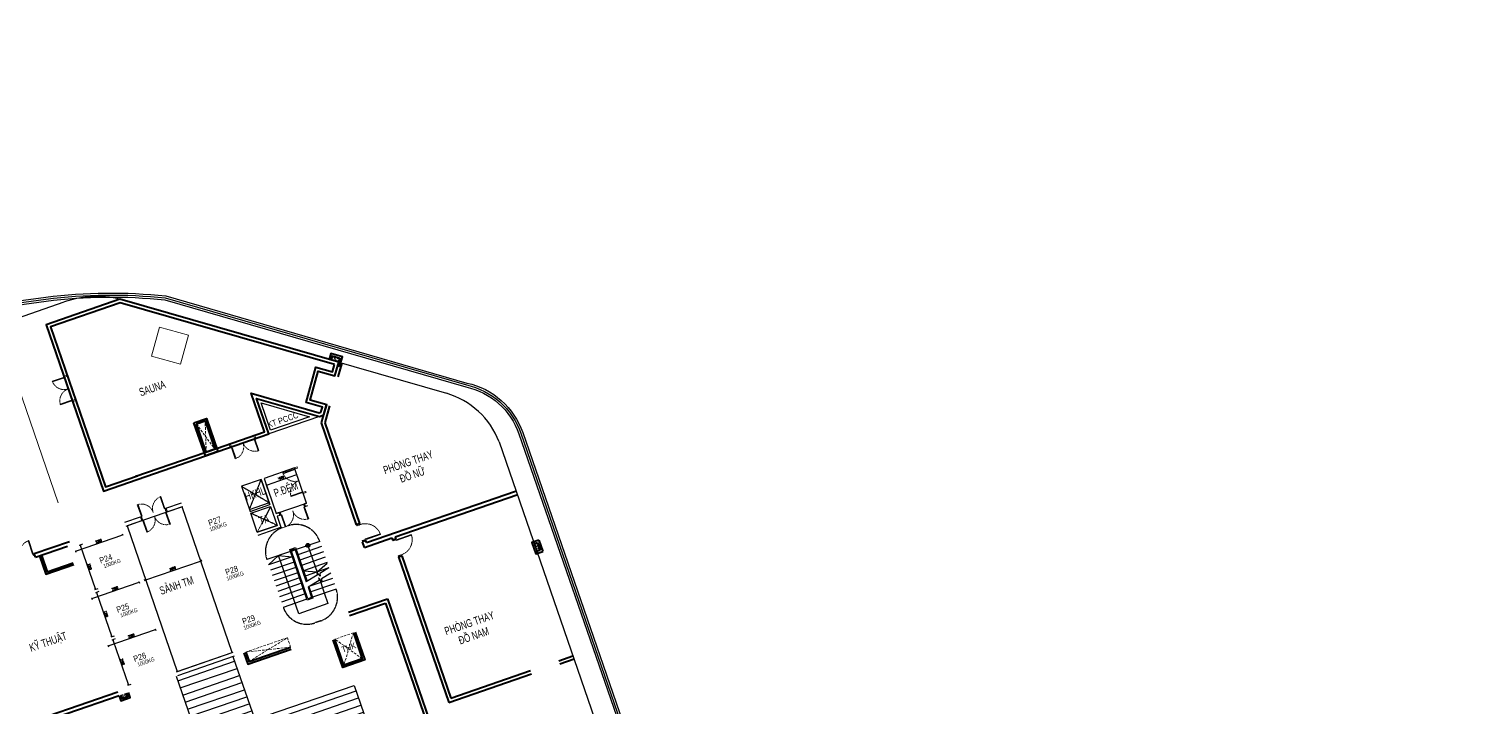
# Model space of a CAD drawing. Header units: millimetres. Extents: x -361611864 to 361244677, y -284134798 to 284403648.
# Drawn here: x -70838 to 1459, y 34845 to 68711 of the extents above; entities that cross this region are included whole.
import ezdxf
from ezdxf.enums import TextEntityAlignment as Align
from ezdxf.xclip import XClip

# ---------------------------------------------------------------- set-up
doc = ezdxf.new("R2010")
doc.units = ezdxf.units.MM
doc.header["$MEASUREMENT"] = 0
doc.header["$XCLIPFRAME"] = 0
for name, pattern in [('HIDDEN', [0.375, 0.25, -0.125]), ('HIDDEN2', [0.1875, 0.125, -0.0625]), ('Xref_ST_MBDV Cot vach 30.7.2022$0$HIDDEN', [0.375, 0.25, -0.125]), ('Xref_ST_MBDV Cot vach 30.7.2022$0$HIDDEN2', [0.1875, 0.125, -0.0625])]:
    doc.linetypes.add(name, pattern=pattern)
doc.layers.add('A-COLUMN UPDATE', color=7, linetype='Continuous', true_color=0xff1f1f)
doc.layers.add('Xref_ST_MBDV Cot vach 30.7.2022$0$Xref_ST_MBDV Cot vach 30.7.2022|Xref_ST_MBDV Cot vach 30.7.2022|Xref_ST_MBDV Cot vach 30.7.2022|Xref_ST_MBDV Cot vach 30.7.2022|A-REVCLOUD', color=7, linetype='Continuous', true_color=0xfa291e)
for name, color, linetype in [('A-FURNITURE', 251, 'Continuous'), ('A-GLAZ', 135, 'Continuous'), ('A-WALL-PATT', 251, 'Continuous'), ('KT-Text', 7, 'Continuous'), ('KTV-KT-CUA DI', 5, 'Continuous'), ('TNG', 50, 'Continuous'), ('Xref_ST_MBDV Cot vach 30.7.2022$0$A-FLOR-STRS-ARROW', 8, 'Continuous'), ('Xref_ST_MBDV Cot vach 30.7.2022$0$KT-Khuat', 9, 'Xref_ST_MBDV Cot vach 30.7.2022$0$HIDDEN'), ('Xref_ST_MBDV Cot vach 30.7.2022$0$KT-Net manh', 139, 'Continuous'), ('Xref_ST_MBDV Cot vach 30.7.2022$0$KT-Text', 7, 'Continuous'), ('Xref_ST_MBDV Cot vach 30.7.2022$0$KT-Thay', 7, 'Continuous'), ('Xref_ST_MBDV Cot vach 30.7.2022$0$KT-Tuong', 1, 'Continuous'), ('Xref_ST_MBDV Cot vach 30.7.2022$0$Xref_ST_MBDV Cot vach 30.7.2022|Xref_ST_MBDV Cot vach 30.7.2022|Xref_ST_MBDV Cot vach 30.7.2022|Xref_ST_MBDV Cot vach 30.7.2022|A-FLOR-STRS', 1, 'Continuous')]:
    doc.layers.add(name, color=color, linetype=linetype)
for name, color, linetype, lineweight in [('KT-Kich thuoc', 159, 'Continuous', 18), ('KT-lomo nuoc', 3, 'HIDDEN', 5), ('KT-Net cat', 1, 'Continuous', 40), ('KT-Net cua', 87, 'Continuous', 9), ('SPE-MEP-HVAC', 140, 'Continuous', 0), ('Xref_ST_MBDV Cot vach 30.7.2022$0$CUA', 37, 'Continuous', 13), ('Xref_ST_MBDV Cot vach 30.7.2022$0$Xref_ST_MBDV Cot vach 30.7.2022|Xref_ST_MBDV Cot vach 30.7.2022|Xref_ST_MBDV Cot vach 30.7.2022|Xref_ST_MBDV Cot vach 30.7.2022|00_duong_QH', 7, 'Continuous', 9)]:
    doc.layers.add(name, color=color, linetype=linetype, lineweight=lineweight)
doc.styles.add('Arial', font='arial.ttf', dxfattribs={"width": 0.7})
doc.styles.add('Xref_ST_MBDV Cot vach 30.7.2022$0$Arial', font='arial.ttf', dxfattribs={"width": 0.7})
doc.styles.add('Xref_ST_MBDV Cot vach 30.7.2022$0$xref.N.Cot vach tang N2$0$DIM', font='vnsimli.shx', dxfattribs={"width": 0.7})
doc.dimstyles.new('Xref_ST_MBDV Cot vach 30.7.2022$0$xref.N.Cot vach tang N2$0$CCU 1-100 A1', dxfattribs={"dimscale": 100, "dimtxt": 2.2, "dimasz": 1, "dimexe": 1, "dimexo": 0, "dimgap": 1, "dimtad": 1, "dimdec": 0, "dimdsep": 46, "dimtxsty": 'Xref_ST_MBDV Cot vach 30.7.2022$0$xref.N.Cot vach tang N2$0$DIM', "dimblk1": 'Xref_ST_MBDV Cot vach 30.7.2022$0$xref.N.Cot vach tang N2$0$_ARCHTICK', "dimblk2": 'Xref_ST_MBDV Cot vach 30.7.2022$0$xref.N.Cot vach tang N2$0$_ARCHTICK', "dimsah": 1, "dimcen": 0, "dimdle": 1, "dimclrd": 256, "dimclre": 256, "dimclrt": 31, "dimadec": 0, "dimazin": 0, "dimtfac": 1, "dimtdec": 0, "dimtix": 1, "dimtmove": 2, "dimatfit": 3, "dimldrblk": 'Xref_ST_MBDV Cot vach 30.7.2022$0$xref.N.Cot vach tang N2$0$_ARCHTICK', "dimfxl": 8, "dimtolj": 1, "dimarcsym": 0})

# ---------------------------------------------------------------- blocks, each defined once
blk = doc.blocks.new('Xref_ST_MBDV Cot vach 30.7.2022$0$xref.N.Cot vach tang N2$0$_Open90')
at = {"color": 0, "linetype": 'ByBlock', "lineweight": -2}
for p, q in [((0, 0), (-1, 0)), ((-0.5, 0.5), (0, 0)), ((0, 0), (-0.5, -0.5))]:
    blk.add_line(p, q, dxfattribs=at)
blk = doc.blocks.new('*D159')
at = {"layer": 'Defpoints', "color": 5, "transparency": 16777216}
for p, q in [((-58917, 45947), (-57499, 46437)), ((-57382, 46253), (-57468, 46500)), ((-58895, 45731), (-58980, 45978))]:
    blk.add_line(p, q, dxfattribs=at)
at = {"layer": 'Defpoints', "color": 0, "transparency": 16777216}
for p in [(-57451, 46453), (-58895, 45731), (-57382, 46253)]:
    blk.add_point(p, dxfattribs=at)
at = {"layer": 'Defpoints', "color": 5, "transparency": 16777216, "xscale": 50, "yscale": 50, "zscale": 50}
for p, rotation in [((-57451, 46453), 19.04713795298989), ((-58964, 45931), 199.0471379529899)]:
    blk.add_blockref('Xref_ST_MBDV Cot vach 30.7.2022$0$xref.N.Cot vach tang N2$0$_Open90', p, dxfattribs=dict(at, rotation=rotation))
at = {"layer": 'Defpoints', "color": 5, "transparency": 16777216, "insert": (-58242, 46291), "char_height": 110, "attachment_point": 5, "rotation": 19.04714, "style": 'Xref_ST_MBDV Cot vach 30.7.2022$0$xref.N.Cot vach tang N2$0$DIM'}
blk.add_mtext('\\A1;1600', dxfattribs=at)
blk = doc.blocks.new('Xref_ST_MBDV Cot vach 30.7.2022$0$xref.N.Cot vach tang N2$0$_ARCHTICK')
at = {"color": 0, "linetype": 'ByBlock', "const_width": 0.15}
blk.add_lwpolyline([(-0.5, -0.5), (0.5, 0.5)], dxfattribs=at)
blk = doc.blocks.new('*U67')
for p, q in [((-1260, 525), (-1300, 525)), ((-1260, 100), (-1300, 100)), ((-1280, 100), (-1280, 525)), ((-90, 525), (-50, 525)), ((-90, 100), (-50, 100)), ((-70, 100), (-70, 525))]:
    blk.add_line(p, q)
for points in [[(-1350, -150), (-1290, -150), (-1290, -40), (-1300, -40), (-1300, 0), (-1350, 0)], [(-1300, 0), (-1260, 0), (-1260, 625), (-1300, 625)], [(-50, 0), (-90, 0), (-90, 625), (-50, 625)], [(0, -150), (-60, -150), (-60, -40), (-50, -40), (-50, 0), (0, 0)]]:
    blk.add_lwpolyline(points, close=True)
at = {"linetype": 'Xref_ST_MBDV Cot vach 30.7.2022$0$HIDDEN2'}
for centre, start, end in [((-1300, 0), 0, 89.99996), ((-50, 0), 90.00004, 180)]:
    blk.add_arc(centre, 625, start, end, dxfattribs=at)
blk = doc.blocks.new('*U68')
for p, q in [((-1260, 525), (-1300, 525)), ((-1260, 100), (-1300, 100)), ((-1280, 100), (-1280, 525)), ((-90, 525), (-50, 525)), ((-90, 100), (-50, 100)), ((-70, 100), (-70, 525))]:
    blk.add_line(p, q)
for points in [[(-1350, -100), (-1290, -100), (-1290, -40), (-1300, -40), (-1300, 0), (-1350, 0)], [(-1300, 0), (-1260, 0), (-1260, 625), (-1300, 625)], [(-50, 0), (-90, 0), (-90, 625), (-50, 625)], [(0, -100), (-60, -100), (-60, -40), (-50, -40), (-50, 0), (0, 0)]]:
    blk.add_lwpolyline(points, close=True)
at = {"linetype": 'Xref_ST_MBDV Cot vach 30.7.2022$0$HIDDEN2'}
for centre, start, end in [((-1300, 0), 0, 89.99996), ((-50, 0), 90.00004, 180)]:
    blk.add_arc(centre, 625, start, end, dxfattribs=at)
blk = doc.blocks.new('*D166')
at = {"layer": 'Defpoints', "color": 5, "transparency": 16777216}
for p, q in [((-68159, 42974), (-68326, 42917)), ((-68263, 42886), (-67528, 40759)), ((-67393, 40753), (-67559, 40695))]:
    blk.add_line(p, q, dxfattribs=at)
at = {"layer": 'Defpoints', "color": 0, "transparency": 16777216}
for p in [(-68159, 42974), (-67512, 40712), (-67393, 40753)]:
    blk.add_point(p, dxfattribs=at)
at = {"layer": 'Defpoints', "color": 5, "transparency": 16777216, "xscale": 50, "yscale": 50, "zscale": 50}
for p, rotation in [((-68279, 42933), 109.0471379530743), ((-67512, 40712), 289.0471379530744)]:
    blk.add_blockref('Xref_ST_MBDV Cot vach 30.7.2022$0$xref.N.Cot vach tang N2$0$_Open90', p, dxfattribs=dict(at, rotation=rotation))
at = {"layer": 'Defpoints', "color": 5, "transparency": 16777216, "insert": (-67796, 41856), "char_height": 110, "attachment_point": 5, "rotation": 289.04714, "style": 'Xref_ST_MBDV Cot vach 30.7.2022$0$xref.N.Cot vach tang N2$0$DIM'}
blk.add_mtext('\\A1;2350', dxfattribs=at)
blk = doc.blocks.new('*D167')
at = {"layer": 'Defpoints', "color": 5, "transparency": 16777216}
for p, q in [((-68460, 42640), (-66191, 43423)), ((-66144, 43439), (-66160, 43487)), ((-68507, 42623), (-68491, 42576))]:
    blk.add_line(p, q, dxfattribs=at)
at = {"layer": 'Defpoints', "color": 0, "transparency": 16777216}
for p in [(-66144, 43439), (-66144, 43439), (-68507, 42623)]:
    blk.add_point(p, dxfattribs=at)
at = {"layer": 'Defpoints', "color": 5, "transparency": 16777216, "xscale": 50, "yscale": 50, "zscale": 50}
for p, rotation in [((-66144, 43439), 19.04713795307702), ((-68507, 42623), 199.047137953077)]:
    blk.add_blockref('Xref_ST_MBDV Cot vach 30.7.2022$0$xref.N.Cot vach tang N2$0$_Open90', p, dxfattribs=dict(at, rotation=rotation))
at = {"layer": 'Defpoints', "color": 5, "transparency": 16777216, "insert": (-67360, 43131), "char_height": 110, "attachment_point": 5, "rotation": 19.04714, "style": 'Xref_ST_MBDV Cot vach 30.7.2022$0$xref.N.Cot vach tang N2$0$DIM'}
blk.add_mtext('\\A1;2500', dxfattribs=at)
blk = doc.blocks.new('*D182')
at = {"layer": 'Defpoints', "color": 5, "transparency": 16777216}
for p, q in [((-67344, 40611), (-67510, 40553)), ((-67447, 40522), (-66713, 38396)), ((-66577, 38390), (-66743, 38332))]:
    blk.add_line(p, q, dxfattribs=at)
at = {"layer": 'Defpoints', "color": 0, "transparency": 16777216}
for p in [(-67344, 40611), (-66696, 38348), (-66577, 38390)]:
    blk.add_point(p, dxfattribs=at)
at = {"layer": 'Defpoints', "color": 5, "transparency": 16777216, "xscale": 50, "yscale": 50, "zscale": 50}
for p, rotation in [((-67463, 40570), 109.0471379530743), ((-66696, 38348), 289.0471379530744)]:
    blk.add_blockref('Xref_ST_MBDV Cot vach 30.7.2022$0$xref.N.Cot vach tang N2$0$_Open90', p, dxfattribs=dict(at, rotation=rotation))
at = {"layer": 'Defpoints', "color": 5, "transparency": 16777216, "insert": (-66980, 39493), "char_height": 110, "attachment_point": 5, "rotation": 289.04714, "style": 'Xref_ST_MBDV Cot vach 30.7.2022$0$xref.N.Cot vach tang N2$0$DIM'}
blk.add_mtext('\\A1;2350', dxfattribs=at)
blk = doc.blocks.new('*D183')
at = {"layer": 'Defpoints', "color": 5, "transparency": 16777216}
for p, q in [((-67644, 40277), (-65375, 41060)), ((-65328, 41076), (-65312, 41029)), ((-67691, 40260), (-67675, 40213))]:
    blk.add_line(p, q, dxfattribs=at)
at = {"layer": 'Defpoints', "color": 0, "transparency": 16777216}
for p in [(-65328, 41076), (-65328, 41076), (-67691, 40260)]:
    blk.add_point(p, dxfattribs=at)
at = {"layer": 'Defpoints', "color": 5, "transparency": 16777216, "xscale": 50, "yscale": 50, "zscale": 50}
for p, rotation in [((-65328, 41076), 19.04713795307702), ((-67691, 40260), 199.047137953077)]:
    blk.add_blockref('Xref_ST_MBDV Cot vach 30.7.2022$0$xref.N.Cot vach tang N2$0$_Open90', p, dxfattribs=dict(at, rotation=rotation))
at = {"layer": 'Defpoints', "color": 5, "transparency": 16777216, "insert": (-66544, 40767), "char_height": 110, "attachment_point": 5, "rotation": 19.04714, "style": 'Xref_ST_MBDV Cot vach 30.7.2022$0$xref.N.Cot vach tang N2$0$DIM'}
blk.add_mtext('\\A1;2500', dxfattribs=at)
blk = doc.blocks.new('*D184')
at = {"layer": 'Defpoints', "color": 5, "transparency": 16777216}
for p, q in [((-66528, 38248), (-66695, 38190)), ((-66631, 38159), (-65880, 35985)), ((-65745, 35979), (-65911, 35922))]:
    blk.add_line(p, q, dxfattribs=at)
at = {"layer": 'Defpoints', "color": 0, "transparency": 16777216}
for p in [(-66528, 38248), (-65864, 35938), (-65745, 35979)]:
    blk.add_point(p, dxfattribs=at)
at = {"layer": 'Defpoints', "color": 5, "transparency": 16777216, "xscale": 50, "yscale": 50, "zscale": 50}
for p, rotation in [((-66647, 38207), 109.0471379530744), ((-65864, 35938), 289.0471379530744)]:
    blk.add_blockref('Xref_ST_MBDV Cot vach 30.7.2022$0$xref.N.Cot vach tang N2$0$_Open90', p, dxfattribs=dict(at, rotation=rotation))
at = {"layer": 'Defpoints', "color": 5, "transparency": 16777216, "insert": (-66156, 37107), "char_height": 110, "attachment_point": 5, "rotation": 289.04714, "style": 'Xref_ST_MBDV Cot vach 30.7.2022$0$xref.N.Cot vach tang N2$0$DIM'}
blk.add_mtext('\\A1;2400', dxfattribs=at)
blk = doc.blocks.new('*D185')
at = {"layer": 'Defpoints', "color": 5, "transparency": 16777216}
for p, q in [((-66828, 37913), (-64559, 38697)), ((-64512, 38713), (-64496, 38666)), ((-66875, 37897), (-66859, 37850))]:
    blk.add_line(p, q, dxfattribs=at)
at = {"layer": 'Defpoints', "color": 0, "transparency": 16777216}
for p in [(-64512, 38713), (-64512, 38713), (-66875, 37897)]:
    blk.add_point(p, dxfattribs=at)
at = {"layer": 'Defpoints', "color": 5, "transparency": 16777216, "xscale": 50, "yscale": 50, "zscale": 50}
for p, rotation in [((-64512, 38713), 19.04713795307691), ((-66875, 37897), 199.0471379530769)]:
    blk.add_blockref('Xref_ST_MBDV Cot vach 30.7.2022$0$xref.N.Cot vach tang N2$0$_Open90', p, dxfattribs=dict(at, rotation=rotation))
at = {"layer": 'Defpoints', "color": 5, "transparency": 16777216, "insert": (-65728, 38404), "char_height": 110, "attachment_point": 5, "rotation": 19.04714, "style": 'Xref_ST_MBDV Cot vach 30.7.2022$0$xref.N.Cot vach tang N2$0$DIM'}
blk.add_mtext('\\A1;2500', dxfattribs=at)
blk = doc.blocks.new('*D186')
at = {"layer": 'Defpoints', "color": 5, "transparency": 16777216}
for p, q in [((-64998, 41192), (-62256, 42138)), ((-62194, 42112), (-62225, 42202)), ((-65030, 41133), (-65061, 41223))]:
    blk.add_line(p, q, dxfattribs=at)
at = {"layer": 'Defpoints', "color": 0, "transparency": 16777216}
for p in [(-62209, 42154), (-62194, 42112), (-65030, 41133)]:
    blk.add_point(p, dxfattribs=at)
at = {"layer": 'Defpoints', "color": 5, "transparency": 16777216, "xscale": 50, "yscale": 50, "zscale": 50}
for p, rotation in [((-62209, 42154), 19.04713795307485), ((-65045, 41175), 199.0471379530749)]:
    blk.add_blockref('Xref_ST_MBDV Cot vach 30.7.2022$0$xref.N.Cot vach tang N2$0$_Open90', p, dxfattribs=dict(at, rotation=rotation))
at = {"layer": 'Defpoints', "color": 5, "transparency": 16777216, "insert": (-63661, 41764), "char_height": 110, "attachment_point": 5, "rotation": 19.04714, "style": 'Xref_ST_MBDV Cot vach 30.7.2022$0$xref.N.Cot vach tang N2$0$DIM'}
blk.add_mtext('\\A1;3000', dxfattribs=at)
blk = doc.blocks.new('ĂERWER')
at = {"layer": 'Xref_ST_MBDV Cot vach 30.7.2022$0$KT-Text', "style": 'Xref_ST_MBDV Cot vach 30.7.2022$0$Arial', "width": 0.7}
for s, rotation, p in [('P27', 19.04748, (-61373, 43783)), ('P24', 19.04679, (-66815, 41905)), ('P28', 19.04748, (-60524, 41326)), ('P25', 19.04679, (-65966, 39447)), ('P29', 19.04748, (-59677, 38868)), ('P26', 19.04679, (-65118, 36989))]:
    blk.add_text(s, height=300, rotation=rotation, dxfattribs=at).set_placement(p, align=Align.CENTER)
for rotation, p in [(19.04748, (-61642, 43402)), (19.04679, (-66948, 41571)), (19.04748, (-60794, 40945)), (19.04679, (-66099, 39113)), (19.04748, (-59945, 38487)), (19.04679, (-65251, 36656))]:
    blk.add_text('1000KG', height=200, rotation=rotation, dxfattribs=at).set_placement(p)
blk = doc.blocks.new('*U210')
for p, q in [((-1410, -100), (-1450, -100)), ((-1410, -600), (-1450, -600)), ((-90, -100), (-50, -100)), ((-90, -600), (-50, -600))]:
    blk.add_line(p, q)
at = {"color": 251}
for p, q in [((-1430, -100), (-1430, -600)), ((-70, -100), (-70, -600))]:
    blk.add_line(p, q, dxfattribs=at)
for points in [[(-1450, 0), (-1410, 0), (-1410, -700), (-1450, -700)], [(-50, 0), (-90, 0), (-90, -700), (-50, -700)]]:
    blk.add_lwpolyline(points, close=True)
at = {"color": 251, "linetype": 'HIDDEN2', "ltscale": 500}
for centre, start, end in [((-1450, 0), 270.00004, 0), ((-50, 0), 180, 269.99996)]:
    blk.add_arc(centre, 700, start, end, dxfattribs=at)
at = {"layer": 'KTV-KT-CUA DI'}
for points in [[(-1500, 100), (-1440, 100), (-1440, 40), (-1450, 40), (-1450, 0), (-1500, 0)], [(0, 100), (-60, 100), (-60, 40), (-50, 40), (-50, 0), (0, 0)]]:
    blk.add_lwpolyline(points, close=True, dxfattribs=at)
blk = doc.blocks.new('*U220')
blk.add_line((-70, -100), (-70, -700))
for points in [[(-900, 170), (-840, 170), (-840, 40), (-850, 40), (-850, 0), (-900, 0)], [(-50, 0), (-50, -800), (-90, -800), (-90, 0)], [(0, 170), (-60, 170), (-60, 40), (-50, 40), (-50, 0), (0, 0)], [(-50, -100), (-90, -100), (-90, -700), (-50, -700)]]:
    blk.add_lwpolyline(points, close=True)
at = {"linetype": 'Xref_ST_MBDV Cot vach 30.7.2022$0$HIDDEN'}
blk.add_arc((-50, 0), 800, 180, 270, dxfattribs=at)
blk = doc.blocks.new('*U221')
blk.add_line((70, -100), (70, -700))
for points in [[(0, 170), (60, 170), (60, 40), (50, 40), (50, 0), (0, 0)], [(50, 0), (50, -800), (90, -800), (90, 0)], [(900, 170), (840, 170), (840, 40), (850, 40), (850, 0), (900, 0)], [(50, -100), (90, -100), (90, -700), (50, -700)]]:
    blk.add_lwpolyline(points, close=True)
at = {"linetype": 'Xref_ST_MBDV Cot vach 30.7.2022$0$HIDDEN'}
blk.add_arc((50, 0), 800, 270, 0, dxfattribs=at)
blk = doc.blocks.new('l5 boundary')
at = {"layer": 'A-GLAZ', "elevation": 0}
blk.add_lwpolyline([(12675935, 1069203, -0.114033), (12687755, 1070668), (12702814, 1066317, -0.260467), (12705605, 1063842), (12711075, 1048030, 0.290863), (12714939, 1045359), (12744586, 1045359, -0.265528), (12747426, 1043237), (12750790, 1027631, -0.451371), (12745789, 1021759), (12700652, 1021759, -0.326781), (12695787, 1025328), (12691281, 1038349, 0.327702), (12675772, 1044606), (12658116, 1038514, -0.133076), (12655306, 1038632), (12654134, 1039088, -0.183721), (12652347, 1040641), (12647876, 1048143, -0.022157), (12644459, 1053899, -0.462092), (12646535, 1059064), (12675935, 1069203)], format="xyb", dxfattribs=at)
for points in [[(12675968, 1069109, -0.113956), (12687736, 1070569), (12702789, 1066220, -0.260691), (12705510, 1063809), (12710982, 1047994, 0.291185), (12714938, 1045259), (12744580, 1045259, -0.264299), (12747330, 1043206), (12750692, 1027613, -0.451113), (12745788, 1021859), (12700652, 1021859, -0.326852), (12695882, 1025360), (12691372, 1038392, 0.327998), (12675743, 1044701), (12658089, 1038611, -0.132658), (12655339, 1038726), (12654169, 1039182, -0.183978), (12652434, 1040690), (12647961, 1048196, -0.022163), (12644547, 1053946, -0.462097), (12646567, 1058970)], [(12676002, 1069015, -0.113879), (12687717, 1070471), (12702765, 1066123, -0.260924), (12705416, 1063777), (12710888, 1047958, 0.291495), (12714936, 1045159), (12744574, 1045159, -0.263018), (12747234, 1043175), (12750593, 1027596, -0.450846), (12745787, 1021959), (12700652, 1021959, -0.326925), (12695977, 1025391), (12691463, 1038435, 0.328292), (12675714, 1044797), (12658062, 1038707, -0.132227), (12655372, 1038821), (12654204, 1039275, -0.184247), (12652521, 1040739), (12648046, 1048249, -0.022168), (12644635, 1053992, -0.462102), (12646600, 1058875)]]:
    blk.add_lwpolyline(points, format="xyb", close=True, dxfattribs=at)
blk = doc.blocks.new('*U304')
at = {"layer": 'KT-lomo nuoc', "ltscale": 500}
for p, q in [((297, -43), (-24, -168)), ((273, -211), (0, 0))]:
    blk.add_line(p, q, dxfattribs=at)
blk.add_lwpolyline([(297, -43), (273, -211), (-24, -168), (0, 0)], close=True, dxfattribs=at)
blk = doc.blocks.new('*U306')
at = {"layer": 'KT-lomo nuoc', "ltscale": 500}
for p, q in [((-403, 19), (0, 0)), ((-312, -159), (-91, 178))]:
    blk.add_line(p, q, dxfattribs=at)
blk.add_lwpolyline([(-312, -159), (-403, 19), (-91, 178), (0, 0)], close=True, dxfattribs=at)
blk = doc.blocks.new('*U311')
at = {"layer": 'KT-lomo nuoc', "ltscale": 500}
for p, q in [((-43, -297), (-168, 24)), ((-211, -273), (0, 0))]:
    blk.add_line(p, q, dxfattribs=at)
blk.add_lwpolyline([(-43, -297), (-211, -273), (-168, 24), (0, 0)], close=True, dxfattribs=at)
blk = doc.blocks.new('*U501')
at = {"layer": 'KT-lomo nuoc', "ltscale": 500}
for p, q in [((1657, 1531), (0, 0)), ((-250, 433), (1906, 1098))]:
    blk.add_line(p, q, dxfattribs=at)
blk.add_lwpolyline([(-250, 433), (1657, 1531), (1906, 1098), (0, 0)], close=True, dxfattribs=at)
blk = doc.blocks.new('CTN TN T39')
at = {"layer": 'KT-Net cat'}
for p, q in [((-41490, 15982, 0), (-41651, 15926, 0)), ((-41490, 15982, 0), (-41359, 15603, 0)), ((-41428, 16109, 0), (-41232, 15542, 0)), ((-41359, 15603, 0), (-41520, 15548, 0))]:
    blk.add_line(p, q, dxfattribs=at)
at = {"layer": 'KT-Net cat', "elevation": 0}
for points in [[(-51383, 24778), (-51245, 25257), (-51821, 25424), (-51904, 25135)], [(-51479, 24806), (-51369, 25189), (-51753, 25300), (-51808, 25108)], [(-51383, 24778), (-51479, 24806)], [(-41428, 16109), (-41778, 15988), (-41582, 15421), (-41232, 15542)], [(-56170, 10487), (-55975, 9920), (-53801, 10670)], [(-56076, 10520), (-55913, 10047), (-53833, 10765)], [(-62410, 8336), (-62322, 8080), (-61849, 8244), (-61937, 8499)], [(-62316, 8368), (-62260, 8208), (-61976, 8305), (-62032, 8466)]]:
    blk.add_lwpolyline(points, dxfattribs=at)
at = {"layer": 'KT-lomo nuoc', "linetype": 'HIDDEN', "xscale": -0.9999999999999997, "rotation": 10.8976534755902}
for name, p in [('*U306', (-51784, 25101, 0)), ('*U311', (-41634, 15879, 0)), ('*U304', (-62032, 8466, 0))]:
    blk.add_blockref(name, p, dxfattribs=at)
at = {"layer": 'KT-lomo nuoc', "linetype": 'HIDDEN', "rotation": 169.1023465233103}
blk.add_blockref('*U501', (-53996, 11238, 0), dxfattribs=at)
blk = doc.blocks.new('*U329')
at = {"layer": 'KT-lomo nuoc', "ltscale": 500}
for p, q in [((451, -64), (-209, -1482)), ((242, -1545), (0, 0))]:
    blk.add_line(p, q, dxfattribs=at)
blk.add_lwpolyline([(451, -64), (242, -1545), (-209, -1482), (0, 0)], close=True, dxfattribs=at)
blk = doc.blocks.new('*U535')
at = {"linetype": 'HIDDEN', "ltscale": 500}
for p, q in [((664, 1542), (0, 0)), ((-505, 828), (1169, 714))]:
    blk.add_line(p, q, dxfattribs=at)
blk.add_lwpolyline([(-505, 828), (664, 1542), (1169, 714), (0, 0)], close=True, dxfattribs=at)
blk = doc.blocks.new('*U648')
for p, q in [((-1260, -100), (-1300, -100)), ((-1260, -525), (-1300, -525)), ((-1280, -100), (-1280, -525)), ((-90, -100), (-50, -100)), ((-90, -525), (-50, -525)), ((-70, -100), (-70, -525))]:
    blk.add_line(p, q)
for points in [[(-1350, 170), (-1290, 170), (-1290, 40), (-1300, 40), (-1300, 0), (-1350, 0)], [(-1300, 0), (-1260, 0), (-1260, -625), (-1300, -625)], [(-50, 0), (-90, 0), (-90, -625), (-50, -625)], [(0, 170), (-60, 170), (-60, 40), (-50, 40), (-50, 0), (0, 0)]]:
    blk.add_lwpolyline(points, close=True)
at = {"linetype": 'Xref_ST_MBDV Cot vach 30.7.2022$0$HIDDEN2'}
for centre, start, end in [((-1300, 0), 270.00004, 0), ((-50, 0), 180, 269.99996)]:
    blk.add_arc(centre, 625, start, end, dxfattribs=at)
blk = doc.blocks.new('*U649')
for p, q in [((100, -90), (100, -50)), ((100, -70), (525, -70)), ((525, -90), (525, -50)), ((99, -1260), (99, -1300)), ((99, -1280), (524, -1280)), ((524, -1260), (524, -1300))]:
    blk.add_line(p, q)
for points in [[(-170, 0), (-170, -60), (-40, -60), (-40, -50), (0, -50), (0, 0)], [(0, -50), (0, -90), (625, -91), (625, -51)], [(-171, -1350), (-171, -1290), (-41, -1290), (-41, -1300), (-1, -1300), (-1, -1350)], [(-1, -1300), (-1, -1260), (624, -1261), (624, -1301)]]:
    blk.add_lwpolyline(points, close=True)
at = {"linetype": 'Xref_ST_MBDV Cot vach 30.7.2022$0$HIDDEN2'}
for centre, start, end in [((0, -50), 269.94997, 359.94993), ((-1, -1300), 359.95001, 89.94997)]:
    blk.add_arc(centre, 625, start, end, dxfattribs=at)

msp = doc.modelspace()

# ---------------------------------------------------------------- hatches: boundary and pattern name
at = {"layer": 'A-WALL-PATT', "transparency": 33554618}
h = msp.add_hatch(dxfattribs=at)
h.set_pattern_fill('ANSI31', color=256, scale=3000, angle=-206)
h.set_pattern_definition([(199, (-131991.3, 717701.98), (122.08806, -354.56947), [])])
h.paths.add_polyline_path([(-54581.1, 35927.7), (-59552.2, 34216), (-60638.3, 37370.6), (-63474.1, 36391.5), (-61434.3, 30479.3), (-59891.6, 31011.7), (-59616.2, 30213.7), (-55237.8, 31724.5), (-53592, 26954.7), (-58679.4, 25199.2), (-57297.3, 21193.8), (-56582.6, 21440.4), (-55506.2, 18320.9), (-53294.1, 19084.1), (-54131.2, 21509.9), (-50085.6, 22906.7)])
h.paths.add_polyline_path([(-53052.3, 25390.5), (-52667.6, 24276.2), (-56552.3, 22935), (-56937, 24049.3)], flags=16)
at = {"layer": 'Xref_ST_MBDV Cot vach 30.7.2022$0$KT-Net manh'}
h = msp.add_hatch(color=256, dxfattribs=at)
edge = h.paths.add_edge_path(flags=0)
edge.add_arc((-56891.3, 42915.6), 100, 199.047138, 559.047138)
h = msp.add_hatch(color=256, dxfattribs=at)
edge = h.paths.add_edge_path(flags=0)
edge.add_arc((-56891.3, 42915.6), 100, 199.047137, 559.047137)
msp.add_hatch(color=256, dxfattribs=at).paths.add_polyline_path([(-56893.2, 43015.5), (-56951.6, 42995.4), (-56987, 42944.7), (-56985.9, 42882.9), (-56948.6, 42833.6), (-56889.5, 42815.6), (-56831.1, 42835.7), (-56795.7, 42886.4), (-56796.8, 42948.2), (-56834, 42997.5)], flags=0)
msp.add_hatch(color=256, dxfattribs=at).paths.add_polyline_path([(-56893.2, 43015.5), (-56951.6, 42995.4), (-56987, 42944.7), (-56985.9, 42882.9), (-56948.6, 42833.6), (-56889.5, 42815.6), (-56831.1, 42835.7), (-56795.7, 42886.4), (-56796.8, 42948.2), (-56834, 42997.5)], flags=0)

# ---------------------------------------------------------------- linework, layer by layer
at = {"layer": 'A-FURNITURE'}
for points, elevation in [([(-60638, 37369.3), (-59552.2, 34216), (-54581.1, 35927.7), (-50085.6, 22906.7), (-54131.2, 21509.9), (-52946.2, 18075.7)], 0.5), ([(-63475.8, 36392.3), (-61434.3, 30479.3), (-59891.6, 31011.7), (-59616.2, 30213.7), (-55237.8, 31724.5), (-53592, 26954.7), (-58679.4, 25199.2), (-57297.3, 21193.8), (-56582.6, 21440.4), (-55158.1, 17312.1)], 0.2)]:
    msp.add_lwpolyline(points, dxfattribs=dict(at, elevation=elevation))
at = {"layer": 'Defpoints', "elevation": 0}
for points in [[(-59226.7, 50039.4), (-56815.9, 49344.9), (-58755.7, 48675.1)], [(-58473.8, 44511.5), (-56961.4, 45033.7), (-57566.8, 46787.1), (-59079.2, 46264.9)], [(-59779.4, 44616.1), (-58786.9, 44958.8), (-59221, 46216), (-60213.5, 45873.3)], [(-59746.8, 44521.6), (-58754.3, 44864.3), (-58427.9, 43919), (-59420.4, 43576.4)]]:
    msp.add_lwpolyline(points, close=True, dxfattribs=at)
at = {"layer": 'KT-Kich thuoc', "elevation": 0}
msp.add_lwpolyline([(-64303.9, 53813.1), (-62858.1, 53413.6), (-63257.7, 51967.8), (-64703.5, 52367.3)], close=True, dxfattribs=at)
at = {"layer": 'KT-Net cat'}
for p, q in [((-55544, 51383.7, -0.2), (-55346.4, 52067.8, -0.2)), ((-55380.2, 51338.4, -0.2), (-55183.1, 52020.6, -0.2)), ((-56213.3, 49041.4), (-55953.5, 49940.6)), ((-56035.1, 49045.9), (-55789.6, 49895.3)), ((-54455.5, 43949.8), (-56213.3, 49041.4)), ((-54294.8, 44005.3), (-56035.1, 49045.9)), ((-54294.8, 44005.3, 0), (-54455.5, 43949.8, -3.1)), ((-70571.3, 42512.6), (-68810.8, 43120.4)), ((-70505.8, 42322.8), (-68910.6, 42873.5)), ((-54001.1, 43154.5, 0), (-54161.8, 43099.1, -3.1)), ((-54063.9, 42815.5), (-54161.8, 43099.1)), ((-53968.4, 43060), (-54001.1, 43154.5)), ((-52688.5, 43290.3), (-52655.9, 43195.8)), ((-52527.8, 43345.8), (-52495.2, 43251.3)), ((-70505.5, 42322), (-70570.8, 42511)), ((-52362.2, 42345.1), (-49853.9, 35079.9)), ((-52201.5, 42400.5), (-49748.7, 35296.1)), ((-54865.7, 39576.5), (-52909.1, 40252)), ((-54810.2, 39415.8), (-53014.3, 40035.8)), ((-53014.3, 40035.8), (-50399, 32460.9)), ((-52909.1, 40252), (-50238.3, 32516.3)), ((-44351.7, 37160.8), (-43642.8, 37405.7)), ((-44296.3, 37000.1), (-43587.3, 37245)), ((-49853.9, 35079.9), (-45714, 36510.2)), ((-49748.7, 35296.1), (-45769.5, 36670.9)), ((-66397.8, 35595), (-71810.9, 33726.2)), ((-66332.5, 35406), (-71556.7, 33602.4))]:
    msp.add_line(p, q, dxfattribs=at)
at = {"layer": 'KT-Net cat', "elevation": 0}
for points in [[(-55346.4, 52067.8), (-66285.3, 55212.6), (-69980.6, 53939.5), (-67108.6, 45632.2), (-62015, 47391.6), (-62018.6, 47390.7), (-61398.7, 47603.2), (-58849, 48484.2), (-59459.2, 50262.5), (-56318.8, 49357.8), (-56100.1, 49433.3), (-55947.5, 49939), (-56776.8, 50168.2), (-56377.2, 51614), (-55539.9, 51382.6)], [(-55556, 51951.1), (-66280.6, 55034.4), (-69764.3, 53834.2), (-67003.5, 45848.4), (-65411.9, 46398.1), (-65500.2, 46376.9), (-61454, 47763.9), (-59064.8, 48589.5), (-59726, 50516.2), (-56323.5, 49536), (-56237.8, 49565.6), (-56160.6, 49821.5), (-56985.9, 50049.6), (-56495.8, 51823.1), (-55657.5, 51591.4)], [(-62586.1, 49045.7), (-61966.1, 49258.2), (-61398.6, 47603.2), (-62018.6, 47390.7)], [(-62459, 48983.5), (-62028.3, 49131.2), (-61543.1, 47715.9), (-61973.9, 47568.2)]]:
    msp.add_lwpolyline(points, close=True, dxfattribs=at)
at = {"layer": 'KT-Net cat'}
for points, elevation in [([(-53968.4, 43060), (-46513.9, 45633.7)], -3.1), ([(-52527.8, 43345.8), (-46448.3, 45444.7)], -3.1), ([(-54063.9, 42815.5), (-52688.5, 43290.3)], -3.1), ([(-52655.9, 43195.8), (-52495.2, 43251.3)], -3.1), ([(-70304.9, 42392.1), (-69988.3, 41475.2), (-68594.1, 41956.6)], 0), ([(-70210.4, 42424.7), (-69926.4, 41602.4), (-68626.7, 42051.1)], 0), ([(-52362.2, 42345.1), (-52201.5, 42400.5)], -3.1), ([(-54525.5, 38590.9), (-54044.1, 37196.6), (-55150, 36814.8), (-55631.4, 38209)], 0), ([(-54620, 38558.2), (-54171.3, 37258.5), (-55088.1, 36942), (-55536.9, 38241.7)], 0)]:
    msp.add_lwpolyline(points, dxfattribs=dict(at, elevation=elevation))
at = {"layer": 'TNG', "elevation": 0}
msp.add_lwpolyline([(-59462.8, 50263.5), (-56318.8, 49357.8), (-58848.5, 48484.4)], close=True, dxfattribs=at)
at = {"layer": 'Xref_ST_MBDV Cot vach 30.7.2022$0$A-FLOR-STRS-ARROW', "elevation": 0}
for points in [[(-55843.6, 41796.2), (-56302.9, 41512.8), (-56279.8, 41379.2), (-56452.7, 41571.9), (-56425.7, 41437), (-56977.5, 41096.7)], [(-55752, 41530.7), (-56211.2, 41247.3), (-56188.1, 41113.7), (-56361.1, 41306.3), (-56334.1, 41171.5), (-56885.8, 40831.1)]]:
    msp.add_lwpolyline(points, dxfattribs=at)
at = {"layer": 'Xref_ST_MBDV Cot vach 30.7.2022$0$KT-Khuat', "linetype": 'Xref_ST_MBDV Cot vach 30.7.2022$0$HIDDEN', "ltscale": 5}
for p, q in [((-60213.5, 45873.3), (-58819.6, 45053.3, 0)), ((-59812.1, 44710.7, 0), (-59221, 46216)), ((-58754.3, 44864.3), (-59420.4, 43576.4)), ((-58427.9, 43919), (-59746.8, 44521.6))]:
    msp.add_line(p, q, dxfattribs=at)
at = {"layer": 'Xref_ST_MBDV Cot vach 30.7.2022$0$KT-Net manh'}
msp.add_line((-56795.7, 42886.4, 0), (-56796.8, 42948.2, 0), dxfattribs=at)
msp.add_line((-56795.7, 42886.4, 0), (-56796.8, 42948.2, 0), dxfattribs=at)
at = {"layer": 'Xref_ST_MBDV Cot vach 30.7.2022$0$KT-Net manh', "elevation": 0}
msp.add_lwpolyline([(-65933.1, 43901.4), (-63420.2, 36623), (-60679, 37569.4), (-63184.3, 44847.7)], close=True, dxfattribs=at)
at = {"layer": 'Xref_ST_MBDV Cot vach 30.7.2022$0$KT-Net manh', "linetype": 'Xref_ST_MBDV Cot vach 30.7.2022$0$HIDDEN', "elevation": 0}
for points in [[(-56300.5, 43119.5, 0.4141313), (-57889.8, 43893.2), (-58173.9, 43795.2, 0.4141313), (-58947.2, 42205.8, 1.0000292)], [(-55478.2, 40737.5, -0.4141313), (-56251.5, 39148.1), (-56535.6, 39050, -0.4141313), (-58124.9, 39823.7, -1.0000292)]]:
    msp.add_lwpolyline(points, format="xyb", dxfattribs=at)
at = {"layer": 'Xref_ST_MBDV Cot vach 30.7.2022$0$KT-Net manh', "elevation": 0}
for points in [[(-56891.3, 42915.6), (-56411.6, 41526)], [(-58855.9, 41941.1), (-58356.5, 42409.7), (-57674.3, 42349)], [(-56319.9, 41260.5), (-56108.1, 40647), (-56075.5, 40552.4), (-55887.8, 40008.9), (-57353, 39503.1), (-58356.5, 42409.7)], [(-57113.6, 41644.2), (-56434.4, 41592.2), (-55925.2, 42032.5)]]:
    msp.add_lwpolyline(points, dxfattribs=at)
at = {"layer": 'Xref_ST_MBDV Cot vach 30.7.2022$0$KT-Net manh'}
msp.add_circle((-56891.3, 42915.6, 0), 100, dxfattribs=at)
msp.add_circle((-56891.3, 42915.6, 0), 100, dxfattribs=at)
at = {"layer": 'Xref_ST_MBDV Cot vach 30.7.2022$0$KT-Thay'}
msp.add_line((-57718.4, 42630, 0), (-57529.4, 42695.3, 0), dxfattribs=at)
at = {"layer": 'Xref_ST_MBDV Cot vach 30.7.2022$0$KT-Thay', "extrusion": (-1.21212e-08, -4.22423e-09, 1)}
for p, q in [((-56300.5, 43119.5, 0), (-57482.1, 42711.6, 0)), ((-56209.2, 42854.8, 0), (-57390.7, 42446.9, 0)), ((-57765.7, 42613.7, 0), (-58947.2, 42205.8, 0)), ((-57674.3, 42349, 0), (-58855.9, 41941.1, 0)), ((-57582.9, 42084.3, 0), (-58764.5, 41676.4, 0)), ((-56117.8, 42590.2, 0), (-57299.4, 42182.2, 0)), ((-56026.4, 42325.5, 0), (-57208, 41917.6, 0)), ((-55935, 42060.8, 0), (-57116.6, 41652.9, 0)), ((-57491.6, 41819.7, 0), (-58673.1, 41411.7, 0)), ((-57400.2, 41555, 0), (-58581.7, 41147.1, 0)), ((-57308.8, 41290.3, 0), (-58490.4, 40882.4, 0)), ((-55843.7, 41796.2, 0), (-57025.2, 41388.2, 0)), ((-55660.9, 41266.8, 0), (-56842.5, 40858.9, 0)), ((-57217.4, 41025.7, 0), (-58399, 40617.7, 0)), ((-57126, 40761, 0), (-58307.6, 40353.1, 0)), ((-57034.7, 40496.3, 0), (-58216.2, 40088.4, 0)), ((-55569.5, 41002.2, 0), (-56751.1, 40594.2, 0)), ((-55478.2, 40737.5), (-56659.7, 40329.6, 0)), ((-56943.3, 40231.7, 0), (-58124.9, 39823.7))]:
    msp.add_line(p, q, dxfattribs=at)
at = {"layer": 'Xref_ST_MBDV Cot vach 30.7.2022$0$KT-Thay', "elevation": 0}
for points in [[(-56842.2, 40858), (-56643.4, 40282.3), (-56927, 40184.4), (-57798.3, 42708.2), (-57514.7, 42806.1), (-56933.8, 41123.6)], [(-56885.8, 40831.1), (-56707, 40313.2), (-56896, 40248), (-57734.7, 42677.3), (-57545.7, 42742.5), (-56977.5, 41096.7)]]:
    msp.add_lwpolyline(points, dxfattribs=at)
at = {"layer": 'Xref_ST_MBDV Cot vach 30.7.2022$0$KT-Tuong'}
for p, q in [((-59221, 46216), (-58786.9, 44958.8)), ((-59079.2, 46264.9), (-58473.8, 44511.5)), ((-63989.1, 44782.2), (-63208.8, 45050.7)), ((-63924, 44593.1), (-63143.7, 44861.6)), ((-59812.1, 44710.7, 0), (-58819.6, 45053.3, 0)), ((-59779.4, 44616.1), (-58786.9, 44958.8)), ((-59779.4, 44616.1), (-58786.9, 44958.8, 0)), ((-59746.8, 44521.6), (-58754.3, 44864.3)), ((-58754.3, 44864.3), (-58427.9, 43919)), ((-56961.4, 45033.7), (-57055.9, 45001)), ((-56912.4, 44891.9), (-57007, 44859.2)), ((-66045.5, 44074.3), (-65265.6, 44342.7)), ((-65980.4, 43885.2), (-65200.5, 44153.6)), ((-65265.6, 44342.7), (-65200.5, 44153.6)), ((-63989.1, 44782.2), (-63924, 44593.1)), ((-58332, 44560.4), (-58473.8, 44511.5)), ((-58283.1, 44418.7), (-58424.8, 44369.7)), ((-58424.8, 44369.7), (-58237.2, 43826.2)), ((-59420.4, 43576.4), (-58427.9, 43919)), ((-59371.5, 43434.6), (-58237.2, 43826.2)), ((-63467.3, 36606.8), (-60630.7, 37583.3)), ((-63402.2, 36417.7), (-60565.6, 37394.2))]:
    msp.add_line(p, q, dxfattribs=at)
at = {"layer": 'Xref_ST_MBDV Cot vach 30.7.2022$0$KT-Tuong', "extrusion": (-3.35283e-09, 1.99852e-08, 1)}
for p, q in [((-57007, 44859.2), (-57055.9, 45001)), ((-58283.1, 44418.7), (-58332, 44560.4))]:
    msp.add_line(p, q, dxfattribs=at)
at = {"layer": 'Xref_ST_MBDV Cot vach 30.7.2022$0$Xref_ST_MBDV Cot vach 30.7.2022|Xref_ST_MBDV Cot vach 30.7.2022|Xref_ST_MBDV Cot vach 30.7.2022|Xref_ST_MBDV Cot vach 30.7.2022|00_duong_QH', "color": 251, "elevation": 0}
msp.add_lwpolyline([(-69370.1, 45045.9), (-71781.1, 52029)], dxfattribs=at)
at = {"layer": 'Xref_ST_MBDV Cot vach 30.7.2022$0$Xref_ST_MBDV Cot vach 30.7.2022|Xref_ST_MBDV Cot vach 30.7.2022|Xref_ST_MBDV Cot vach 30.7.2022|Xref_ST_MBDV Cot vach 30.7.2022|A-FLOR-STRS'}
for p, q in [((-66065.3, 55154.6), (-49964.2, 50517.1)), ((-47331.9, 48093.7), (-41722.5, 31842.2))]:
    msp.add_line(p, q, dxfattribs=at)
for centre, radius, start, end in [((-67449.2, 50349.9), 5000, 73.932268, 109.034029), ((-51118.8, 46621.7), 4062.9, 21.24151, 73.491041)]:
    msp.add_arc(centre, radius, start, end, dxfattribs=at)
at = {"layer": 'Xref_ST_MBDV Cot vach 30.7.2022$0$Xref_ST_MBDV Cot vach 30.7.2022|Xref_ST_MBDV Cot vach 30.7.2022|Xref_ST_MBDV Cot vach 30.7.2022|Xref_ST_MBDV Cot vach 30.7.2022|A-REVCLOUD'}
msp.add_line((-105768.3, 42419.3), (-69079.8, 55076.6), dxfattribs=at)

# ---------------------------------------------------------------- block references
at = {"layer": 'A-COLUMN UPDATE'}
ref = msp.add_blockref('l5 boundary', (-12751756.2, -1015288.9, 0), dxfattribs=at)
XClip(ref).set_block_clipping_path([(12617922.6520303302, 999473.9989193338), (12765146.6520303302, 1080853.421006578)])
at = {"layer": 'KT-Kich thuoc', "color": 2}
msp.add_blockref('CTN TN T39', (-3922.5, 27070.4, 0), dxfattribs=at)
at = {"layer": 'KT-lomo nuoc', "linetype": 'HIDDEN', "xscale": -1, "rotation": 10.89765347559021}
msp.add_blockref('*U329', (-62028.3, 49131.2, 0), dxfattribs=at)
at = {"layer": 'KT-Net cua', "extrusion": (2.08201e-13, -6.03048e-13, -1), "xscale": -1, "zscale": -1, "rotation": 160.9528620400398}
msp.add_blockref('*U210', (71988.9, 42022.3, 0), dxfattribs=at)
at = {"layer": 'SPE-MEP-HVAC', "linetype": 'HIDDEN', "ltscale": 1000, "xscale": -1, "rotation": 320.4488274336413}
msp.add_blockref('*U535', (-55088.1, 36942), dxfattribs=at)
at = {"layer": 'Xref_ST_MBDV Cot vach 30.7.2022$0$CUA', "xscale": -1}
for name, p, rotation in [('*U649', (-69094, 51371.6), 18.99710501133985), ('*U648', (-60772.4, 47821.3), 18.99710501133985), ('*U67', (-57126.2, 45511), 109.0471379530762), ('*U68', (-65265.6, 44342.7), 18.99710501133985), ('*U67', (-57007, 44859.2), 199.0471379530761)]:
    msp.add_blockref(name, p, dxfattribs=dict(at, rotation=rotation))
at = {"layer": 'Xref_ST_MBDV Cot vach 30.7.2022$0$CUA'}
for name, p, rotation in [('*U68', (-65200.5, 44153.6), 198.9971050113357), ('*U221', (-54001.1, 43154.5), 109.0471383801947), ('*U220', (-52495.2, 43251.3, -3.1), 109.0471383801947)]:
    msp.add_blockref(name, p, dxfattribs=dict(at, rotation=rotation))
at = {"layer": 'Xref_ST_MBDV Cot vach 30.7.2022$0$KT-Text'}
ref = msp.add_blockref('ĂERWER', (-130.2, 207.8, 0), dxfattribs=at)
XClip(ref).set_block_clipping_path([(-132938.6258865017, -17483.4265291639), (19061.3741134983, 61275.5558094324)])

# ---------------------------------------------------------------- texts
at = {"layer": 'KT-Text', "extrusion": (-7.73991e-08, -2.60739e-08, 1), "style": 'Arial', "width": 0.7}
msp.add_text('KT PCCC', height=300, rotation=19.047138, dxfattribs=at).set_placement((-58098.6, 49043.2, 0), align=Align.CENTER)
at = {"layer": 'KT-Text', "extrusion": (-7.71519e-08, -2.67965e-08, 1), "style": 'Arial', "oblique": 360, "width": 0.7}
msp.add_text('THK', height=300, rotation=19, dxfattribs=at).set_placement((-54801.4, 37678.4, 0), align=Align.CENTER)
at = {"layer": 'Xref_ST_MBDV Cot vach 30.7.2022$0$KT-Text', "extrusion": (-7.73991e-08, -2.60739e-08, 1), "style": 'Xref_ST_MBDV Cot vach 30.7.2022$0$Arial', "width": 0.7}
for s, p in [('HKHL', (-59470.3, 45318.4, 0)), ('P.ĐỆM', (-57929.6, 45528.8, 0)), ('TA', (-59024.9, 44016.5, 0))]:
    msp.add_text(s, height=400, rotation=19.047138, dxfattribs=at).set_placement(p, align=Align.CENTER)
at = {"layer": 'Xref_ST_MBDV Cot vach 30.7.2022$0$KT-Text', "extrusion": (-7.74205e-08, -2.60102e-08, 1), "style": 'Xref_ST_MBDV Cot vach 30.7.2022$0$Arial', "width": 0.7}
msp.add_text('SẢNH TM', height=400, rotation=19, dxfattribs=at).set_placement((-63393.2, 40729.2, 0), align=Align.CENTER)
at = {"layer": 'Xref_ST_MBDV Cot vach 30.7.2022$0$KT-Text', "char_height": 400, "attachment_point": 2, "style": 'Xref_ST_MBDV Cot vach 30.7.2022$0$Arial'}
for s, insert, width, rotation in [('SAUNA', (-64736.2, 50957.2, 1.1), 4437.495, 19), ('PHÒNG THAY ĐỒ NỮ', (-51945.9, 47264.4), 3000, 19), ('PHÒNG THAY ĐỒ NAM', (-48885, 39228), 3000, 19), ('KỸ THUẬT', (-69948.1, 38294, 0), 4296.111, 19.047138)]:
    msp.add_mtext(s, dxfattribs=dict(at, insert=insert, width=width, rotation=rotation))

# ---------------------------------------------------------------- dimensions: what is measured, and where the dimension line sits
at = {"layer": 'Defpoints', "color": 5}
dim = msp.add_linear_dim(base=(-57451.5, 46453.2), p1=(-58894.8, 45730.9), p2=(-57382.4, 46253), angle=199.047138, dimstyle='Xref_ST_MBDV Cot vach 30.7.2022$0$xref.N.Cot vach tang N2$0$CCU 1-100 A1', override={"dimscale": 50, "dimblk1": 'Xref_ST_MBDV Cot vach 30.7.2022$0$xref.N.Cot vach tang N2$0$_Open90', "dimblk2": 'Xref_ST_MBDV Cot vach 30.7.2022$0$xref.N.Cot vach tang N2$0$_Open90', "dimclrd": 5, "dimclre": 5, "dimclrt": 5, "dimlwd": 65535, "dimlwe": 65535}, dxfattribs=at)
dim.commit()
dim.dimension.update_dxf_attribs({"geometry": '*D159', "text_midpoint": (-58241.9, 46291.3)})
for p1, p2, distance, picture, middle in [((-68506.9, 42623.4), (-66143.8, 43439.3), 0, '*D167', (-67359.6, 43130.6)), ((-68159.5, 42974.1), (-67392.6, 40752.8), -126.4, '*D166', (-67796.3, 41856.5)), ((-65030.1, 41132.8), (-62194.4, 42111.8), 45.1, '*D186', (-63661.2, 41764.2)), ((-67691.1, 40260.3), (-65328, 41076.2), 0, '*D183', (-66543.8, 40767.5)), ((-67343.6, 40611), (-66576.7, 38389.6), -126.4, '*D182', (-66980.4, 39493.3)), ((-66875.2, 37897.2), (-64512.1, 38713), 0, '*D185', (-65727.9, 38404.4)), ((-66527.8, 38247.9), (-65744.5, 35979.3), -126.4, '*D184', (-66156.4, 37106.6))]:
    dim = msp.add_aligned_dim(p1=p1, p2=p2, distance=distance, dimstyle='Xref_ST_MBDV Cot vach 30.7.2022$0$xref.N.Cot vach tang N2$0$CCU 1-100 A1', override={"dimscale": 50, "dimblk1": 'Xref_ST_MBDV Cot vach 30.7.2022$0$xref.N.Cot vach tang N2$0$_Open90', "dimblk2": 'Xref_ST_MBDV Cot vach 30.7.2022$0$xref.N.Cot vach tang N2$0$_Open90', "dimclrd": 5, "dimclre": 5, "dimclrt": 5, "dimlwd": 65535, "dimlwe": 65535}, dxfattribs=at)
    dim.commit()
    dim.dimension.update_dxf_attribs({"geometry": picture, "text_midpoint": middle})

doc.saveas('drawing.dxf')
